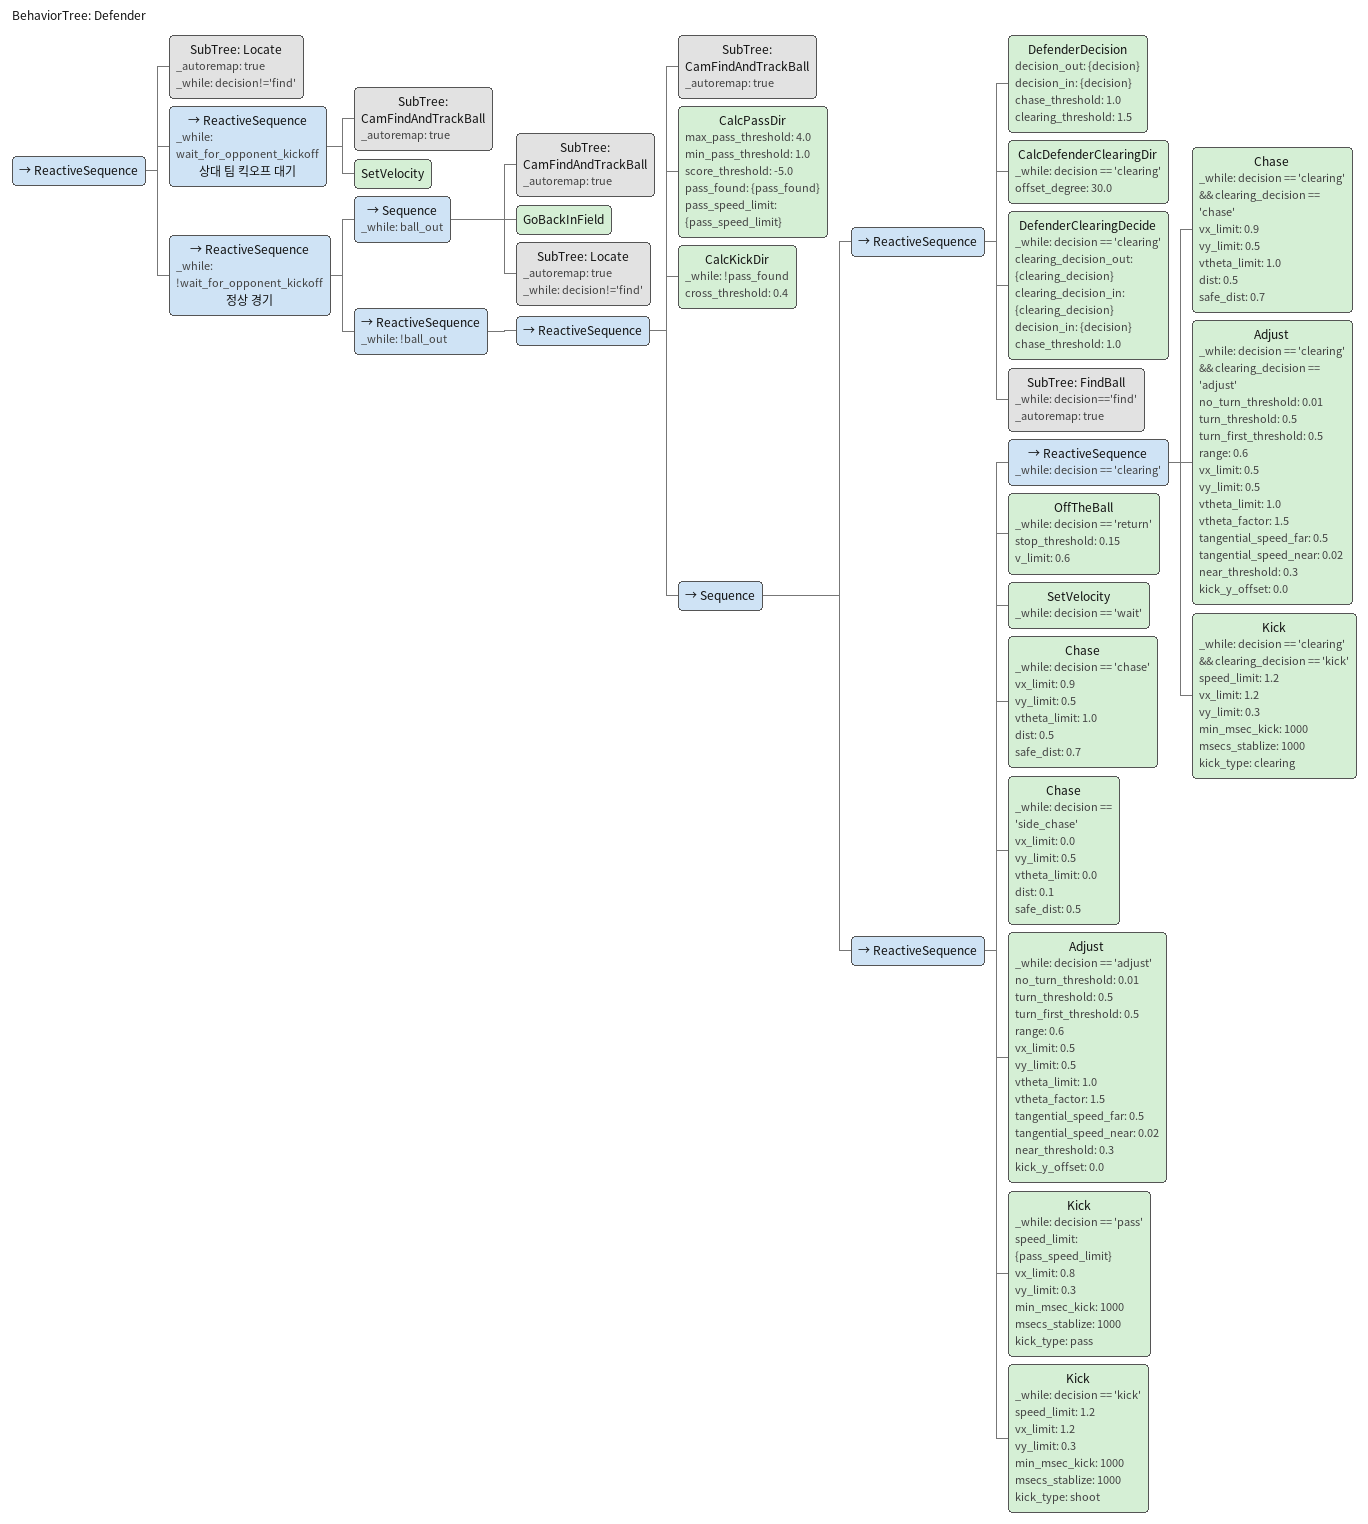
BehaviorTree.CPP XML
<root BTCPP_format="4" >
   <include path="./cam_find_and_track_ball.xml" />
   <include path="./locate.xml" />
   <include path="./find_ball.xml" />

   <BehaviorTree ID="Defender">
      <ReactiveSequence>
         <!-- 자기 위치 추정 -->

         <!-- 공 위치 알 때만 로컬라이제이션(공 위치에 대한 find상태가 아님을 의미)-->
         <SubTree ID="Locate" _autoremap="true" _while="decision!='find'" />

         <!-- 상대 킥오프 대기 -->
         <ReactiveSequence _while="wait_for_opponent_kickoff" name="상대 팀 킥오프 대기">
            <SubTree ID="CamFindAndTrackBall" _autoremap="true" />
            <SetVelocity />
         </ReactiveSequence>

         <!-- 정상 경기 -->
         <ReactiveSequence _while="!wait_for_opponent_kickoff" name="정상 경기">

            <!-- 공이 아웃된 경우 -->
            <Sequence _while="ball_out">
               <SubTree ID="CamFindAndTrackBall" _autoremap="true" />
               <GoBackInField />
               <SubTree ID="Locate" _autoremap="true" _while="decision!='find'" />
            </Sequence>

            <!-- 공이 인플레이 -->
            <ReactiveSequence _while="!ball_out">
               <ReactiveSequence>
                  <!-- 공 추적 -->
                  <SubTree ID="CamFindAndTrackBall" _autoremap="true" />

                  <!-- 킥 방향 계산 (패스 방향) -->
                  <CalcPassDir max_pass_threshold="4.0" min_pass_threshold="1.0" score_threshold="-5.0" pass_found="{pass_found}" pass_speed_limit="{pass_speed_limit}"/>
                  <CalcKickDir _while="!pass_found" cross_threshold="0.4"/>

                  <Sequence>

                     <ReactiveSequence>
                        <DefenderDecision decision_out="{decision}" decision_in="{decision}" chase_threshold="1.0" clearing_threshold="1.5" />
                        <CalcDefenderClearingDir _while="decision == 'clearing'" offset_degree="30.0" />
                        <DefenderClearingDecide
                           _while="decision == 'clearing'"
                           clearing_decision_out="{clearing_decision}"
                           clearing_decision_in="{clearing_decision}"
                           decision_in="{decision}"
                           chase_threshold="1.0" />

                        <!-- 공 찾기 -->
                        <SubTree ID="FindBall" _while="decision=='find'" _autoremap="true" />
                     </ReactiveSequence>

                     <!-- 행동 실행 -->
                     <ReactiveSequence>
                        <!--위치로 돌아가기-->
                        <ReactiveSequence _while="decision == 'clearing'">
                           <Chase  _while="decision == 'clearing' &amp;&amp; clearing_decision == 'chase'"
                                    vx_limit="0.9" vy_limit="0.5" vtheta_limit="1.0" dist="0.5" safe_dist="0.7" />
                           <Adjust _while="decision == 'clearing' &amp;&amp; clearing_decision == 'adjust'"
                                    no_turn_threshold="0.01" turn_threshold="0.5" turn_first_threshold="0.5"
                                    range="0.6" vx_limit="0.5" vy_limit="0.5" vtheta_limit="1.0"
                                    vtheta_factor="1.5" tangential_speed_far="0.5" tangential_speed_near="0.02"
                                    near_threshold="0.3" kick_y_offset="0.0" />
                           <Kick   _while="decision == 'clearing' &amp;&amp; clearing_decision == 'kick'"
                                    speed_limit="1.2" vx_limit="1.2" vy_limit="0.3"
                                    min_msec_kick="1000" msecs_stablize="1000" kick_type="clearing" />
                        </ReactiveSequence>

                        <OffTheBall _while="decision == 'return'" stop_threshold="0.15" v_limit="0.6"/>

                        <SetVelocity _while="decision == 'wait'"/>

                        <!-- Chase -->
                        <Chase _while="decision == 'chase'" vx_limit="0.9" vy_limit="0.5" vtheta_limit="1.0" dist="0.5" safe_dist="0.7" />

                        <!-- Non-lead- 좌우만 따라가기 -->
                        <Chase _while="decision == 'side_chase'" vx_limit="0.0" vy_limit="0.5" vtheta_limit="0.0" dist="0.1" safe_dist="0.5" />

                        <!-- Adjust -->
                        <Adjust _while="decision == 'adjust'" no_turn_threshold="0.01" turn_threshold="0.5" turn_first_threshold="0.5" range="0.6" vx_limit="0.5" vy_limit="0.5" vtheta_limit="1.0" vtheta_factor="1.5" tangential_speed_far="0.5" tangential_speed_near="0.02" near_threshold="0.3" kick_y_offset="0.0" />

                        <!-- Pass -->
                        <Kick _while="decision == 'pass'" speed_limit="{pass_speed_limit}" vx_limit="0.8" vy_limit="0.3" min_msec_kick="1000" msecs_stablize="1000" kick_type="pass" />

                        <Kick _while="decision == 'kick'" speed_limit="1.2" vx_limit="1.2" vy_limit="0.3" min_msec_kick="1000" msecs_stablize="1000" kick_type="shoot" />
                     </ReactiveSequence>
                  </Sequence>
               </ReactiveSequence>
            </ReactiveSequence>
         </ReactiveSequence>
      </ReactiveSequence>
   </BehaviorTree>
</root>
